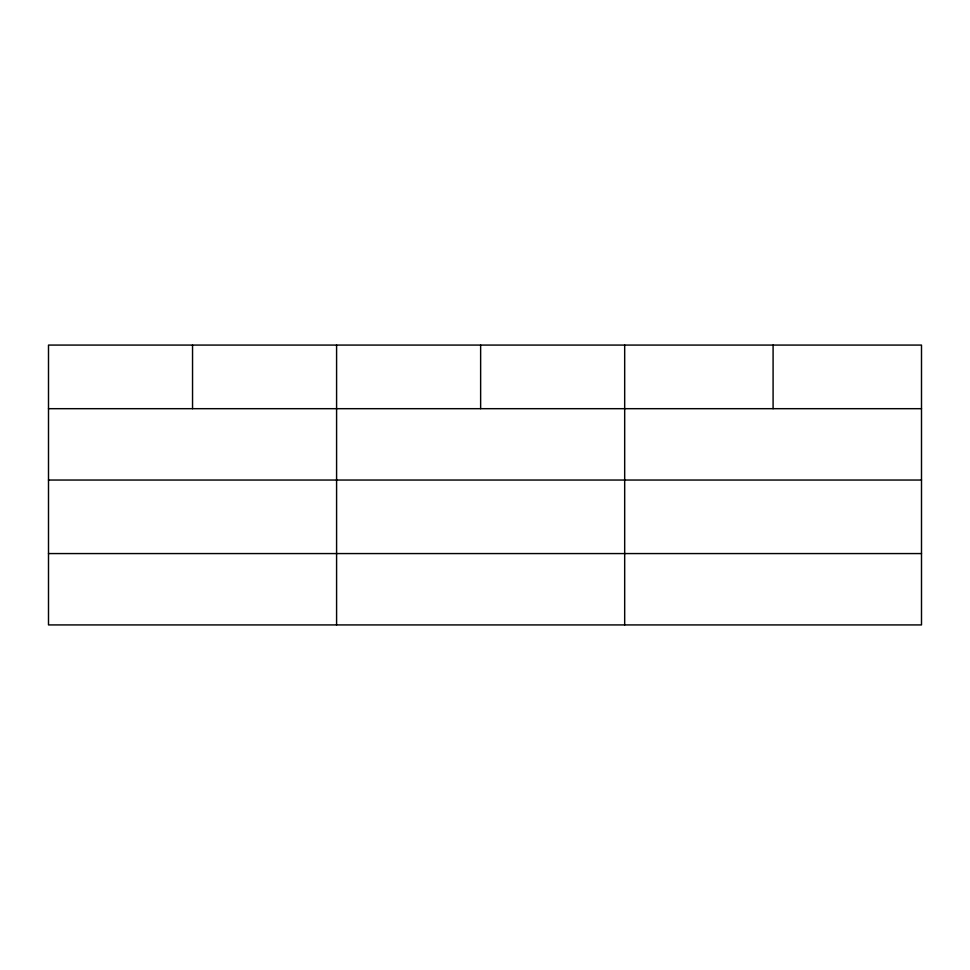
<?xml version="1.0" encoding="UTF-8"?>
<svg xmlns="http://www.w3.org/2000/svg" width="970" height="970" viewBox="0 0 970 970"><rect width="100%" height="100%" fill="white"/><g stroke="black" fill="none" stroke-linecap="round" stroke-linejoin="round"><path stroke-width="1.45" d="M921.5 480.041L921.5 345.077L48.5 345.077L48.5 624.922L921.5 624.922L921.5 480.041L48.5 480.041M48.5 408.685L921.5 408.685M48.5 553.567L921.5 553.567M773.09 345.077L773.09 408.685M624.68 345.077L624.68 624.922M480.635 345.077L480.635 408.685M336.59 345.077L336.59 624.922M192.545 345.077L192.545 408.685"/></g></svg>
